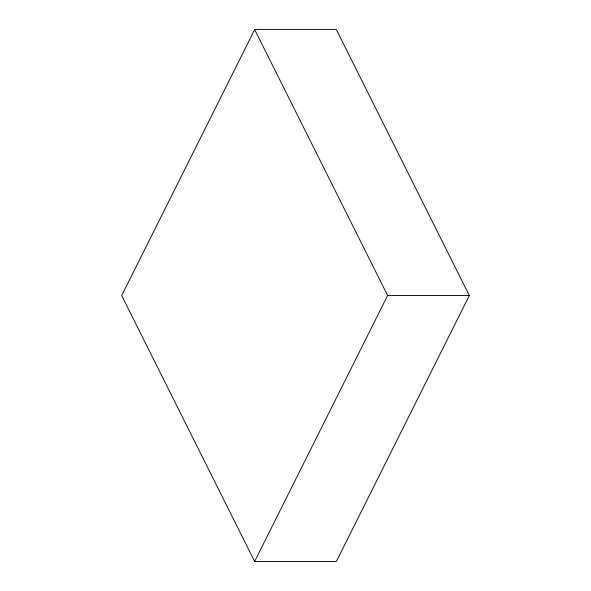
<?xml version="1.0" encoding="UTF-8"?>
<svg xmlns="http://www.w3.org/2000/svg" width="591" height="591" viewBox="0 0 591 591"><rect width="100%" height="100%" fill="white"/><g stroke="black" fill="none" stroke-linecap="round" stroke-linejoin="round"><path stroke-width="0.89" d="M254.647 29.55L121.672 295.5L254.647 561.45L336.353 561.45L469.328 295.5L336.353 29.55L254.647 29.55L387.622 295.5L254.647 561.45M387.622 295.5L469.328 295.5"/></g></svg>
